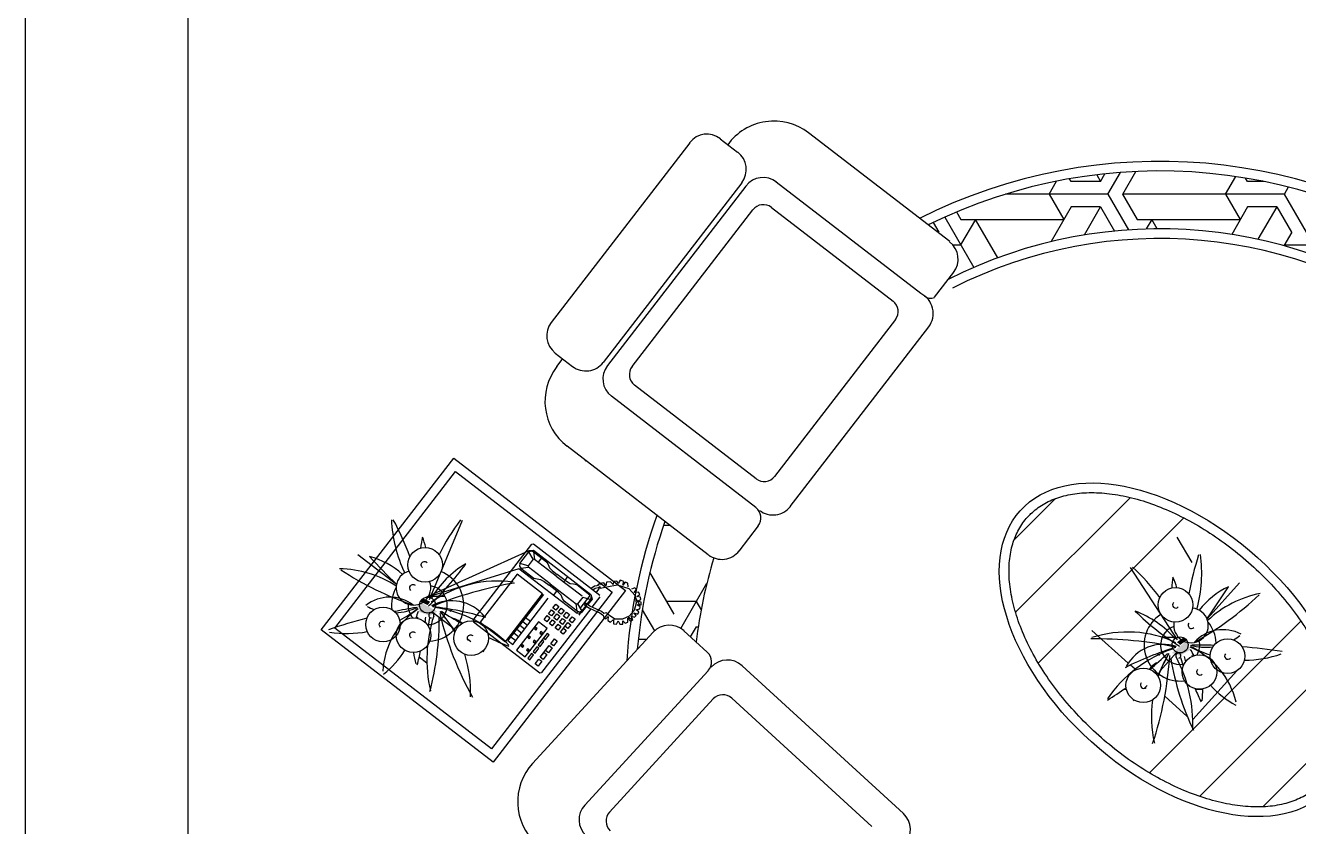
# Model space of a CAD drawing. Header units: inches. Extents: x 10.2 to 52.7, y 13.8 to 38.6.
# Drawn here: x 31.732 to 34.372, y 19.867 to 21.528 of the extents above; entities that cross this region are included whole.
import ezdxf

# ---------------------------------------------------------------- set-up
doc = ezdxf.new("R2010")
doc.units = ezdxf.units.IN
doc.header["$MEASUREMENT"] = 0
for name, color, linetype in [('02', 2, 'Continuous'), ('4', 4, 'Continuous'), ('8', 8, 'Continuous'), ('kadrbm', 4, 'Continuous')]:
    doc.layers.add(name, color=color, linetype=linetype)

# ---------------------------------------------------------------- blocks, each defined once
blk = doc.blocks.new('kadrbm')
at = {"layer": 'kadrbm', "color": 4}
blk.add_lwpolyline([(0, 0), (0, 24.7972), (21, 24.7972), (21, 0), (0, 0)], close=True, dxfattribs=at)
blk.add_lwpolyline([(20.6631, 0.3257), (20.6631, 24.4603), (0.3369, 24.4603), (0.3369, 0.3257), (20.6631, 0.3257)], dxfattribs=at)

msp = doc.modelspace()

# ---------------------------------------------------------------- hatches: boundary and pattern name
at = {"layer": '8'}
h = msp.add_hatch(dxfattribs=at)
h.set_pattern_fill('ANSI34', color=256, scale=0.034, style=0)
h.set_pattern_definition([(45, (210.37186, 49.72966), (-0.457993, 0.457993), []), (45, (210.5245, 49.72966), (-0.457993, 0.457993), []), (45, (210.6772, 49.72966), (-0.457993, 0.457993), []), (45, (210.82986, 49.72966), (-0.457993, 0.457993), [])])
edge = h.paths.add_edge_path()
edge.add_spline(control_points=[(33.8098, 20.5085), (33.8029, 20.5008), (33.7969, 20.4923), (33.7866, 20.4738), (33.7824, 20.4637), (33.7759, 20.442), (33.7737, 20.4304), (33.7713, 20.4059), (33.7711, 20.393), (33.773, 20.366), (33.775, 20.3519), (33.7813, 20.3231), (33.7855, 20.3082), (33.7961, 20.2781), (33.8024, 20.2628), (33.8172, 20.2321), (33.8256, 20.2167), (33.8443, 20.186), (33.8546, 20.1708), (33.8768, 20.1409), (33.8888, 20.1262), (33.9141, 20.0976), (33.9275, 20.0837), (33.9555, 20.057), (33.9701, 20.0442), (34.0001, 20.02), (34.0156, 20.0086), (34.047, 19.9873), (34.063, 19.9775), (34.0953, 19.9596), (34.1115, 19.9515), (34.1439, 19.9374), (34.16, 19.9313), (34.1918, 19.9211), (34.2075, 19.917), (34.238, 19.911), (34.2529, 19.909), (34.2815, 19.9071), (34.2953, 19.9073), (34.3214, 19.9095), (34.3338, 19.9117), (34.3569, 19.9179), (34.3676, 19.9219), (34.3874, 19.9317), (34.3964, 19.9375), (34.4126, 19.9507), (34.4198, 19.9582), (34.4325, 19.9746), (34.4379, 19.9836), (34.4469, 20.0032), (34.4505, 20.0138), (34.4556, 20.0365), (34.4572, 20.0486), (34.4581, 20.074), (34.4576, 20.0873), (34.4542, 20.115), (34.4515, 20.1293), (34.4438, 20.1587), (34.4388, 20.1737), (34.4268, 20.2041), (34.4198, 20.2195), (34.4036, 20.2503), (34.3946, 20.2656), (34.3747, 20.2961), (34.3638, 20.3112), (34.3404, 20.3408), (34.328, 20.3552), (34.3017, 20.3833), (34.2878, 20.3968), (34.2591, 20.4227), (34.2442, 20.4351), (34.2136, 20.4583), (34.198, 20.4693), (34.1662, 20.4894), (34.1501, 20.4987), (34.1177, 20.5154), (34.1015, 20.5228), (34.0692, 20.5356), (34.0532, 20.5411), (34.0217, 20.5499), (34.0063, 20.5532), (33.9763, 20.5579), (33.9618, 20.5591), (33.9339, 20.5596), (33.9206, 20.5588), (33.8954, 20.5552), (33.8836, 20.5524), (33.8616, 20.5449), (33.8514, 20.5403), (33.8329, 20.5293), (33.8245, 20.5229), (33.8145, 20.5134), (33.8121, 20.511), (33.8098, 20.5085)], knot_values=[0, 0, 0, 0, 0.138615, 0.138615, 0.277229, 0.277229, 0.415844, 0.415844, 0.554458, 0.554458, 0.693073, 0.693073, 0.831687, 0.831687, 0.970302, 0.970302, 1.108916, 1.108916, 1.247531, 1.247531, 1.386146, 1.386146, 1.52476, 1.52476, 1.663375, 1.663375, 1.801989, 1.801989, 1.940604, 1.940604, 2.079218, 2.079218, 2.217833, 2.217833, 2.356447, 2.356447, 2.495062, 2.495062, 2.633676, 2.633676, 2.772291, 2.772291, 2.910906, 2.910906, 3.04952, 3.04952, 3.188135, 3.188135, 3.326749, 3.326749, 3.465364, 3.465364, 3.603978, 3.603978, 3.742593, 3.742593, 3.881207, 3.881207, 4.019822, 4.019822, 4.158437, 4.158437, 4.297051, 4.297051, 4.435666, 4.435666, 4.57428, 4.57428, 4.712895, 4.712895, 4.851509, 4.851509, 4.990124, 4.990124, 5.128738, 5.128738, 5.267353, 5.267353, 5.405968, 5.405968, 5.544582, 5.544582, 5.683197, 5.683197, 5.821811, 5.821811, 5.960426, 5.960426, 6.09904, 6.09904, 6.237655, 6.237655, 6.283185, 6.283185, 6.283185, 6.283185], degree=3, periodic=0)
h.paths.add_polyline_path([(34.0864, 20.3069, -0.144415), (34.0807, 20.3264, -0.351519), (34.1088, 20.3615, -0.030281), (34.1114, 20.3841, -0.019104), (34.1197, 20.3622, -0.388674), (34.1525, 20.3264, -0.047316), (34.1519, 20.3196, -0.103757), (34.166, 20.3154, -0.121429), (34.2265, 20.364, -0.013539), (34.182, 20.2976, -0.046011), (34.1839, 20.2913, -0.161194), (34.2011, 20.2474, -0.642004), (34.2605, 20.2203, -0.254032), (34.2441, 20.1901), (34.1525, 20.0886, -0.01651), (34.1524, 20.0694, -0.012437), (34.1411, 20.0953), (34.0945, 20.1374, -0.032703), (34.0716, 20.0462, -0.083081), (34.0689, 20.1293, -0.513291), (34.0149, 20.1514), (34.0095, 20.1514, 0.001952), (34.0143, 20.1548, -0.034377), (34.014, 20.1597, -0.285935), (34.034, 20.1919), (34.0232, 20.2017, 0.004485), (34.0136, 20.1969, -0.02936), (34.0187, 20.2057), (33.956, 20.2623, -0.10542), (34.0552, 20.2672, -0.067936), (34.0642, 20.2853, -0.020049), (34.0332, 20.3135, -0.051326), (34.0714, 20.2944, -0.065527)], flags=16)
h.paths.add_polyline_path([(34.0864, 20.3069, -0.144415), (34.0807, 20.3264, -0.351519), (34.1088, 20.3615, -0.030281), (34.1114, 20.3841, -0.019104), (34.1197, 20.3622, -0.388674), (34.1525, 20.3264, -0.047316), (34.1519, 20.3196, -0.103757), (34.166, 20.3154, -0.121429), (34.2265, 20.364, -0.013539), (34.182, 20.2976, -0.046011), (34.1839, 20.2913, -0.161194), (34.2011, 20.2474, -0.642004), (34.2605, 20.2203, -0.632635), (34.2018, 20.1925, -0.036044), (34.2022, 20.1873, -0.360293), (34.173, 20.152, -0.001014), (34.173, 20.1514), (34.158, 20.1514, -0.000548), (34.1575, 20.1525, -0.132215), (34.1412, 20.1616, -0.08024), (34.1524, 20.0694, -0.046649), (34.1167, 20.1691, -0.057431), (34.1001, 20.1733, -0.045338), (34.0716, 20.0462, -0.083081), (34.0689, 20.1293, -0.589556), (34.014, 20.1597, -0.524407), (34.0626, 20.1933, -0.028212), (34.0667, 20.198, -0.071587), (34.0563, 20.2166, 0.019725), (34.0136, 20.1969, -0.160007), (34.0518, 20.2353, -0.177362), (34.0642, 20.2853, -0.020049), (34.0332, 20.3135, -0.051326), (34.0714, 20.2944, -0.065527)], flags=16)
h.paths.add_polyline_path([(34.0864, 20.3069, -0.144415), (34.0807, 20.3264, -0.351519), (34.1088, 20.3615, -0.030281), (34.1114, 20.3841, -0.019104), (34.1197, 20.3622, -0.388674), (34.1525, 20.3264, -0.047316), (34.1519, 20.3196, -0.103757), (34.166, 20.3154, -0.121429), (34.2265, 20.364, -0.013539), (34.182, 20.2976, -0.046011), (34.1839, 20.2913, -0.161194), (34.2011, 20.2474, -0.642004), (34.2605, 20.2203, -0.632635), (34.2018, 20.1925, -0.036044), (34.2022, 20.1873, -0.663636), (34.1412, 20.1616, -0.08024), (34.1524, 20.0694, -0.046649), (34.1167, 20.1691, -0.057431), (34.1001, 20.1733, -0.045338), (34.0716, 20.0462, -0.083081), (34.0689, 20.1293, -0.589556), (34.014, 20.1597, -0.524407), (34.0626, 20.1933, -0.028212), (34.0667, 20.198, -0.071587), (34.0563, 20.2166, 0.019725), (34.0136, 20.1969, -0.160007), (34.0518, 20.2353, -0.177362), (34.0642, 20.2853, -0.020049), (34.0332, 20.3135, -0.051326), (34.0714, 20.2944, -0.065527)], flags=0)
h.paths.add_polyline_path([(34.1181, 20.2579, -0.573725), (34.1429, 20.2435, -0.54175), (34.1196, 20.2283), (34.085, 20.1899, 0.000012), (34.0851, 20.1901, -0.027715), (34.097, 20.2153, -0.478761), (34.1051, 20.2781)], flags=0)
h.paths.add_polyline_path([(34.1225, 20.3222, 0.999998), (34.1123, 20.3314), (34.1123, 20.3314, -0.999997), (34.1225, 20.3222), (34.1225, 20.3222, 0.999998), (34.1123, 20.3314, -0.999999)], flags=0)
h.paths.add_polyline_path([(34.1429, 20.2435, -1), (34.1097, 20.2435, -1)], flags=0)
h.paths.add_polyline_path([(34.1446, 20.2889, -1), (34.1548, 20.2797, -1)], flags=0)
h.paths.add_polyline_path([(34.195, 20.2725, -0.017269), (34.1559, 20.249, -0.145216)], flags=0)
h.paths.add_polyline_path([(34.0558, 20.1555, -1), (34.0456, 20.1647, -1)], flags=0)

# ---------------------------------------------------------------- linework, layer by layer
at = {"layer": '02'}
for p, q in [((33.6486, 21.08), (33.356, 21.3054)), ((33.1094, 21.2851), (32.8224, 20.9125)), ((33.2083, 21.2649), (33.1724, 21.2926)), ((33.2083, 21.2649), (33.1724, 21.2926)), ((33.1726, 21.2928), (33.2085, 21.2651)), ((33.9767, 21.1786), (34.0026, 21.2234)), ((33.9767, 21.1786), (34.0026, 21.2234)), ((34.0072, 21.1786), (34.0342, 21.2253)), ((34.0072, 21.1786), (34.0342, 21.2253)), ((33.2172, 21.2021), (32.9302, 20.8294)), ((33.2172, 21.2021), (32.9302, 20.8294)), ((33.5886, 20.9723), (33.289, 21.203)), ((33.5886, 20.9723), (33.289, 21.203)), ((33.8548, 21.1786), (33.8702, 21.2052)), ((33.8548, 21.1786), (33.8702, 21.2052)), ((33.9002, 21.2049), (33.8971, 21.2103)), ((33.9002, 21.2049), (33.8971, 21.2103)), ((33.9613, 21.2047), (33.9004, 21.2047)), ((33.9533, 21.2186), (33.9611, 21.2049)), ((33.9533, 21.2186), (33.9611, 21.2049)), ((33.9614, 21.2049), (33.9704, 21.2205)), ((34.2205, 21.1786), (34.2416, 21.215)), ((34.2205, 21.1786), (34.2416, 21.215)), ((34.2659, 21.2049), (34.262, 21.2118)), ((34.2659, 21.2049), (34.262, 21.2118)), ((34.3006, 21.2047), (34.2661, 21.2047)), ((33.2257, 21.1952), (32.9389, 20.8228)), ((33.2257, 21.1952), (32.9389, 20.8228)), ((33.9766, 21.1783), (33.7639, 21.1783)), ((33.8545, 21.1785), (33.8849, 21.1257)), ((33.8545, 21.1785), (33.8849, 21.1257)), ((33.9764, 21.1785), (34.0192, 21.1043)), ((33.9764, 21.1785), (34.0192, 21.1043)), ((34.0069, 21.1785), (34.0373, 21.1257)), ((34.0069, 21.1785), (34.0373, 21.1257)), ((34.3423, 21.1783), (34.007, 21.1783)), ((34.2202, 21.1785), (34.2507, 21.1257)), ((34.2202, 21.1785), (34.2507, 21.1257)), ((34.3421, 21.1785), (34.4181, 21.0469)), ((34.3424, 21.1786), (34.3509, 21.1932)), ((34.3424, 21.1786), (34.3509, 21.1932)), ((32.9899, 20.8206), (33.2406, 21.146)), ((32.9899, 20.8206), (33.2406, 21.146)), ((33.2787, 21.151), (33.531, 20.9566)), ((33.2787, 21.151), (33.531, 20.9566)), ((33.9005, 21.1522), (33.8587, 21.0799)), ((33.9613, 21.1519), (33.9004, 21.1519)), ((33.9277, 21.0938), (33.9614, 21.1522)), ((33.9277, 21.0938), (33.9614, 21.1522)), ((33.9611, 21.1521), (33.9901, 21.1019)), ((33.9611, 21.1521), (33.9901, 21.1019)), ((34.2662, 21.1522), (34.2332, 21.0949)), ((34.2662, 21.1522), (34.2332, 21.0949)), ((34.3271, 21.1519), (34.2661, 21.1519)), ((34.2882, 21.0847), (34.3272, 21.1522)), ((34.2882, 21.0847), (34.3272, 21.1522)), ((34.3269, 21.1521), (34.3574, 21.0993)), ((34.3269, 21.1521), (34.3574, 21.0993)), ((33.6141, 21.1197), (33.6259, 21.0993)), ((33.6141, 21.1197), (33.6259, 21.0993)), ((33.6381, 21.1309), (33.6985, 21.0263)), ((33.6381, 21.1309), (33.6985, 21.0263)), ((33.6625, 21.1415), (33.6716, 21.1257)), ((33.6625, 21.1415), (33.6716, 21.1257)), ((33.6718, 21.1255), (33.8851, 21.1255)), ((33.6719, 21.073), (33.7024, 21.1258)), ((33.6719, 21.073), (33.7024, 21.1258)), ((33.748, 21.0462), (33.7021, 21.1257)), ((34.0375, 21.1255), (34.2509, 21.1255)), ((34.0568, 21.1061), (34.0681, 21.1258)), ((34.0568, 21.1061), (34.0681, 21.1258)), ((34.079, 21.1064), (34.0678, 21.1257)), ((34.079, 21.1064), (34.0678, 21.1257)), ((34.3577, 21.0994), (34.3416, 21.0715)), ((34.3577, 21.0994), (34.3416, 21.0715)), ((33.6718, 21.0727), (33.6555, 21.0727)), ((34.3432, 21.0711), (34.3421, 21.0729)), ((34.3432, 21.0711), (34.3421, 21.0729)), ((34.4033, 21.0727), (34.3423, 21.0727)), ((33.6168, 20.9644), (33.6569, 21.0164)), ((33.6505, 21.0039), (33.6491, 21.0063)), ((33.6505, 21.0039), (33.6491, 21.0063)), ((33.536, 20.9184), (33.2853, 20.593)), ((33.536, 20.9184), (33.2853, 20.593)), ((33.318, 20.5307), (33.6049, 20.9031)), ((33.318, 20.5307), (33.6049, 20.9031)), ((32.8306, 20.8489), (32.8666, 20.8212)), ((32.8338, 20.8208), (32.8449, 20.8352)), ((32.8338, 20.8208), (32.8449, 20.8352)), ((33.2471, 20.588), (32.9948, 20.7824)), ((33.2471, 20.588), (32.9948, 20.7824)), ((33.2467, 20.5284), (32.9471, 20.7591)), ((33.2467, 20.5284), (32.9471, 20.7591)), ((33.1479, 20.43), (32.8553, 20.6554)), ((33.1479, 20.43), (32.8553, 20.6554)), ((32.5697, 20.3377), (32.6382, 20.5023)), ((32.5697, 20.3377), (32.6382, 20.5023)), ((33.2516, 20.4902), (33.2116, 20.4382)), ((33.2516, 20.4902), (33.2116, 20.4382)), ((34.1197, 20.4671), (34.1502, 20.4143)), ((34.1197, 20.4671), (34.1502, 20.4143)), ((32.4216, 20.4308), (32.5015, 20.3693)), ((32.4216, 20.4308), (32.5015, 20.3693)), ((32.5565, 20.3401), (32.7764, 20.4392)), ((32.6606, 20.2951), (32.7819, 20.4525)), ((32.7575, 20.4125), (32.7759, 20.4364)), ((32.7575, 20.4125), (32.7759, 20.4364)), ((32.7759, 20.4364), (32.7809, 20.4389)), ((32.7759, 20.4364), (32.7809, 20.4389)), ((32.785, 20.4215), (32.7759, 20.4364)), ((32.7764, 20.4392), (32.7852, 20.4403)), ((32.7764, 20.4392), (32.7852, 20.4403)), ((32.7809, 20.4389), (32.7857, 20.4368)), ((32.7809, 20.4389), (32.7857, 20.4368)), ((32.7819, 20.4525), (32.7854, 20.4529)), ((32.7819, 20.4525), (32.7854, 20.4529)), ((32.7852, 20.4403), (32.9047, 20.3483)), ((32.7852, 20.4403), (32.9047, 20.3483)), ((32.7854, 20.4529), (32.9228, 20.347)), ((32.7854, 20.4529), (32.9228, 20.347)), ((32.7857, 20.4368), (32.7877, 20.4209)), ((32.7857, 20.4368), (32.8126, 20.4161)), ((32.7857, 20.4368), (32.7877, 20.4209)), ((32.7857, 20.4368), (32.8126, 20.4161)), ((32.5654, 20.4136), (32.5621, 20.4162)), ((32.5654, 20.4136), (32.5621, 20.4162)), ((32.7575, 20.4125), (32.7564, 20.407)), ((32.7575, 20.4125), (32.7564, 20.407)), ((32.7564, 20.407), (32.7596, 20.4029)), ((32.7564, 20.407), (32.7596, 20.4029)), ((32.7742, 20.4075), (32.7575, 20.4125)), ((32.7742, 20.4075), (32.7575, 20.4125)), ((32.7596, 20.4029), (32.7755, 20.405)), ((32.7596, 20.4029), (32.7755, 20.405)), ((32.785, 20.4215), (32.7742, 20.4075)), ((32.785, 20.4215), (32.7742, 20.4075)), ((32.7755, 20.405), (32.7742, 20.4075)), ((32.8203, 20.3705), (32.7755, 20.405)), ((32.8203, 20.3705), (32.7755, 20.405)), ((32.7877, 20.4209), (32.785, 20.4215)), ((32.7877, 20.4209), (32.785, 20.4215)), ((32.8326, 20.3864), (32.7877, 20.4209)), ((32.7957, 20.4148), (32.8026, 20.4238)), ((32.7957, 20.4148), (32.8026, 20.4238)), ((32.8026, 20.4238), (32.8042, 20.4257)), ((32.8026, 20.4238), (32.8042, 20.4257)), ((32.8126, 20.4161), (32.816, 20.4103)), ((32.8126, 20.4161), (32.816, 20.4103)), ((32.816, 20.4103), (32.8187, 20.4034)), ((32.816, 20.4103), (32.8187, 20.4034)), ((32.7553, 20.4015), (32.5565, 20.3401)), ((32.7553, 20.4015), (32.5565, 20.3401)), ((32.7514, 20.3902), (32.6747, 20.2906)), ((32.7514, 20.3902), (32.6747, 20.2906)), ((32.8042, 20.3496), (32.7514, 20.3902)), ((32.8042, 20.3496), (32.7514, 20.3902)), ((32.8758, 20.3087), (32.7553, 20.4015)), ((32.8758, 20.3087), (32.7553, 20.4015)), ((32.7596, 20.4029), (32.7865, 20.3822)), ((32.7596, 20.4029), (32.7865, 20.3822)), ((32.7742, 20.3869), (32.7765, 20.3899)), ((32.7865, 20.3822), (32.793, 20.3804)), ((32.793, 20.3804), (32.8003, 20.3795)), ((32.793, 20.3804), (32.8003, 20.3795)), ((32.8003, 20.3795), (32.808, 20.3752)), ((32.8187, 20.4034), (32.8249, 20.3971)), ((32.8187, 20.4034), (32.8249, 20.3971)), ((32.8249, 20.3971), (32.8349, 20.3894)), ((32.8249, 20.3971), (32.8349, 20.3894)), ((32.8326, 20.3864), (32.8863, 20.345)), ((32.8326, 20.3864), (32.8863, 20.345)), ((32.8538, 20.3748), (32.8349, 20.3894)), ((32.8538, 20.3748), (32.8349, 20.3894)), ((32.8509, 20.3771), (32.857, 20.3851)), ((34.1206, 20.2542), (34.0237, 20.4038)), ((32.632, 20.3623), (32.6313, 20.3628)), ((32.632, 20.3623), (32.6313, 20.3628)), ((32.808, 20.3752), (32.818, 20.3675)), ((32.808, 20.3752), (32.818, 20.3675)), ((32.8369, 20.3529), (32.818, 20.3675)), ((32.8203, 20.3705), (32.8741, 20.329)), ((32.8271, 20.3462), (32.834, 20.3552)), ((32.8271, 20.3462), (32.834, 20.3552)), ((32.8431, 20.3465), (32.8369, 20.3529)), ((32.8431, 20.3465), (32.8369, 20.3529)), ((32.8486, 20.3741), (32.8509, 20.3771)), ((32.8615, 20.3705), (32.8538, 20.3748)), ((32.8688, 20.3696), (32.8615, 20.3705)), ((32.8688, 20.3696), (32.8615, 20.3705)), ((32.8753, 20.3678), (32.8688, 20.3696)), ((32.9022, 20.347), (32.8753, 20.3678)), ((32.9117, 20.3651), (32.9049, 20.3608)), ((32.9117, 20.3651), (32.9049, 20.3608)), ((32.9089, 20.3578), (32.9135, 20.3612)), ((32.9089, 20.3578), (32.9135, 20.3612)), ((32.9167, 20.3658), (32.9117, 20.3651)), ((32.9167, 20.3658), (32.9117, 20.3651)), ((32.9135, 20.3612), (32.9198, 20.3628)), ((32.9159, 20.3523), (32.9227, 20.3611)), ((32.9159, 20.3523), (32.9227, 20.3611)), ((32.9203, 20.3664), (32.9167, 20.3658)), ((32.9203, 20.3664), (32.9167, 20.3658)), ((32.9185, 20.3661), (32.9212, 20.3696)), ((32.9185, 20.3661), (32.9212, 20.3696)), ((32.9198, 20.3628), (32.922, 20.3628)), ((32.9198, 20.3628), (32.922, 20.3628)), ((32.9217, 20.3711), (32.9203, 20.3664)), ((32.9217, 20.3711), (32.9203, 20.3664)), ((32.9248, 20.3715), (32.9217, 20.3711)), ((32.9248, 20.3715), (32.9217, 20.3711)), ((32.922, 20.3628), (32.9234, 20.365)), ((32.922, 20.3628), (32.9234, 20.365)), ((32.9234, 20.365), (32.9239, 20.3613)), ((32.9234, 20.365), (32.9239, 20.3613)), ((32.9239, 20.3613), (32.9373, 20.3638)), ((32.9239, 20.3613), (32.9373, 20.3638)), ((32.9267, 20.3678), (32.9248, 20.3715)), ((32.9267, 20.3678), (32.9248, 20.3715)), ((32.9315, 20.3722), (32.9267, 20.3718)), ((32.9267, 20.3718), (32.9267, 20.3678)), ((32.9357, 20.3657), (32.9315, 20.3722)), ((32.9357, 20.3657), (32.9315, 20.3722)), ((32.9371, 20.3733), (32.9357, 20.3657)), ((32.9371, 20.3733), (32.9357, 20.3657)), ((32.945, 20.3745), (32.9371, 20.3733)), ((32.945, 20.3745), (32.9371, 20.3733)), ((32.9373, 20.3638), (32.9587, 20.3683)), ((32.9373, 20.3638), (32.9587, 20.3683)), ((32.9505, 20.3685), (32.945, 20.3745)), ((32.9512, 20.3753), (32.9505, 20.3685)), ((32.9512, 20.3753), (32.9505, 20.3685)), ((32.9582, 20.376), (32.9512, 20.3753)), ((32.9582, 20.376), (32.9512, 20.3753)), ((32.9614, 20.3711), (32.9582, 20.376)), ((32.9614, 20.3711), (32.9582, 20.376)), ((32.9592, 20.3683), (32.9833, 20.3603)), ((32.9654, 20.3776), (32.9614, 20.3711)), ((32.9729, 20.3748), (32.9654, 20.3776)), ((32.9729, 20.3748), (32.9654, 20.3776)), ((32.9706, 20.3672), (32.9729, 20.3748)), ((32.9754, 20.3738), (32.9706, 20.3672)), ((32.9754, 20.3738), (32.9706, 20.3672)), ((32.9811, 20.3717), (32.9754, 20.3738)), ((32.9811, 20.3717), (32.9754, 20.3738)), ((32.9819, 20.3643), (32.9811, 20.3717)), ((32.9819, 20.3643), (32.9811, 20.3717)), ((32.9833, 20.3603), (32.9962, 20.3458)), ((32.9959, 20.3621), (32.9889, 20.3592)), ((32.9959, 20.3621), (32.9889, 20.3592)), ((32.9943, 20.3521), (32.9993, 20.3582)), ((32.9943, 20.3521), (32.9993, 20.3582)), ((33.0035, 20.3528), (32.9943, 20.3521)), ((33.0035, 20.3528), (32.9943, 20.3521)), ((32.9993, 20.3582), (32.9959, 20.3621)), ((32.9993, 20.3582), (32.9959, 20.3621)), ((33.0063, 20.3481), (33.0035, 20.3528)), ((34.2495, 20.3723), (34.182, 20.2975)), ((32.5725, 20.3443), (32.6023, 20.3443)), ((32.7274, 20.25), (32.8042, 20.3496)), ((32.7274, 20.25), (32.8042, 20.3496)), ((32.8062, 20.348), (32.7325, 20.2524)), ((32.8062, 20.348), (32.7325, 20.2524)), ((32.7425, 20.2447), (32.8161, 20.3404)), ((32.7425, 20.2447), (32.8161, 20.3404)), ((32.8259, 20.3201), (32.8321, 20.3281)), ((32.8259, 20.3201), (32.8321, 20.3281)), ((32.8321, 20.3281), (32.838, 20.3235)), ((32.8321, 20.3281), (32.838, 20.3235)), ((32.8458, 20.3397), (32.8431, 20.3465)), ((32.8458, 20.3397), (32.8431, 20.3465)), ((32.8492, 20.3339), (32.8458, 20.3397)), ((32.8492, 20.3339), (32.8458, 20.3397)), ((32.8761, 20.3132), (32.8492, 20.3339)), ((32.8761, 20.3132), (32.8492, 20.3339)), ((32.8741, 20.329), (32.8768, 20.3285)), ((32.8761, 20.3132), (32.8741, 20.329)), ((32.8761, 20.3132), (32.8741, 20.329)), ((32.8876, 20.3425), (32.8768, 20.3285)), ((32.8876, 20.3425), (32.8768, 20.3285)), ((32.8768, 20.3285), (32.8859, 20.3136)), ((32.8768, 20.3285), (32.8859, 20.3136)), ((32.8825, 20.3193), (32.903, 20.346)), ((32.8825, 20.3193), (32.903, 20.346)), ((32.8834, 20.31), (32.9066, 20.3402)), ((32.8876, 20.3425), (32.9044, 20.3375)), ((32.8876, 20.3425), (32.9044, 20.3375)), ((32.8937, 20.3298), (32.8914, 20.3268)), ((32.8937, 20.3298), (32.8914, 20.3268)), ((32.8914, 20.3268), (32.9001, 20.3203)), ((32.8914, 20.3268), (32.9001, 20.3203)), ((32.9021, 20.3242), (32.8937, 20.3298)), ((32.9021, 20.3242), (32.8937, 20.3298)), ((32.8969, 20.3277), (32.9044, 20.3375)), ((32.9069, 20.3387), (32.8979, 20.327)), ((32.9069, 20.3387), (32.8979, 20.327)), ((32.9044, 20.3375), (32.9054, 20.343)), ((32.9044, 20.3375), (32.9054, 20.343)), ((32.9047, 20.3483), (32.9069, 20.3387)), ((32.9233, 20.3435), (32.9068, 20.322)), ((32.9233, 20.3435), (32.9068, 20.322)), ((32.9981, 20.3303), (32.9941, 20.3147)), ((32.9962, 20.3458), (32.9981, 20.3303)), ((32.9962, 20.3458), (32.9981, 20.3303)), ((33, 20.3436), (33.0063, 20.3481)), ((33, 20.3436), (33.0063, 20.3481)), ((33.0076, 20.3422), (33, 20.3436)), ((33.0004, 20.3266), (33.0089, 20.3268)), ((33.0004, 20.3266), (33.0089, 20.3268)), ((33.0069, 20.3225), (33.0004, 20.3266)), ((33.0069, 20.3225), (33.0004, 20.3266)), ((33.0012, 20.334), (33.008, 20.3378)), ((33.0012, 20.334), (33.008, 20.3378)), ((33.0085, 20.3322), (33.0012, 20.334)), ((33.008, 20.3378), (33.0076, 20.3422)), ((33.008, 20.3378), (33.0076, 20.3422)), ((33.0089, 20.3268), (33.0085, 20.3322)), ((33.0089, 20.3268), (33.0085, 20.3322)), ((32.5487, 20.3223), (32.5476, 20.3231)), ((32.5487, 20.3223), (32.5476, 20.3231)), ((32.5699, 20.3001), (32.5672, 20.2826)), ((32.5699, 20.3001), (32.5672, 20.2826)), ((32.5753, 20.3124), (32.6162, 20.2809)), ((32.5753, 20.3124), (32.6162, 20.2809)), ((32.6152, 20.317), (32.6119, 20.3127)), ((32.6152, 20.317), (32.6119, 20.3127)), ((32.7693, 20.3002), (32.7793, 20.2925)), ((32.7693, 20.3002), (32.7793, 20.2925)), ((32.9041, 20.3186), (32.8021, 20.1861)), ((32.8075, 20.2962), (32.8136, 20.3042)), ((32.8196, 20.2996), (32.8135, 20.2916)), ((32.8196, 20.2996), (32.8135, 20.2916)), ((32.8136, 20.3042), (32.8196, 20.2996)), ((32.8136, 20.3042), (32.8196, 20.2996)), ((32.8167, 20.3082), (32.8229, 20.3161)), ((32.8167, 20.3082), (32.8229, 20.3161)), ((32.8227, 20.3036), (32.8167, 20.3082)), ((32.8227, 20.3036), (32.8167, 20.3082)), ((32.8288, 20.3115), (32.8227, 20.3036)), ((32.8288, 20.3115), (32.8227, 20.3036)), ((32.8229, 20.3161), (32.8288, 20.3115)), ((32.8229, 20.3161), (32.8288, 20.3115)), ((32.8319, 20.3155), (32.8259, 20.3201)), ((32.8319, 20.3155), (32.8259, 20.3201)), ((32.8277, 20.2997), (32.8338, 20.3077)), ((32.8277, 20.2997), (32.8338, 20.3077)), ((32.8336, 20.2951), (32.8277, 20.2997)), ((32.8336, 20.2951), (32.8277, 20.2997)), ((32.838, 20.3235), (32.8319, 20.3155)), ((32.838, 20.3235), (32.8319, 20.3155)), ((32.8398, 20.3031), (32.8336, 20.2951)), ((32.8398, 20.3031), (32.8336, 20.2951)), ((32.8338, 20.3077), (32.8398, 20.3031)), ((32.8338, 20.3077), (32.8398, 20.3031)), ((32.8369, 20.3117), (32.843, 20.3196)), ((32.8429, 20.3071), (32.8369, 20.3117)), ((32.8429, 20.3071), (32.8369, 20.3117)), ((32.849, 20.315), (32.8429, 20.3071)), ((32.849, 20.315), (32.8429, 20.3071)), ((32.843, 20.3196), (32.849, 20.315)), ((32.8478, 20.3032), (32.854, 20.3112)), ((32.8538, 20.2986), (32.8478, 20.3032)), ((32.8538, 20.2986), (32.8478, 20.3032)), ((32.86, 20.3066), (32.8538, 20.2986)), ((32.86, 20.3066), (32.8538, 20.2986)), ((32.854, 20.3112), (32.86, 20.3066)), ((32.854, 20.3112), (32.86, 20.3066)), ((32.8598, 20.294), (32.8659, 20.302)), ((32.8659, 20.302), (32.8719, 20.2974)), ((32.8659, 20.302), (32.8719, 20.2974)), ((32.8846, 20.3098), (32.8758, 20.3087)), ((32.8846, 20.3098), (32.8758, 20.3087)), ((32.8809, 20.3111), (32.8761, 20.3132)), ((32.8809, 20.3111), (32.8761, 20.3132)), ((32.8764, 20.3114), (32.8774, 20.3126)), ((32.8764, 20.3114), (32.8774, 20.3126)), ((32.8799, 20.3055), (32.883, 20.3096)), ((32.8799, 20.3055), (32.883, 20.3096)), ((32.8859, 20.3136), (32.8809, 20.3111)), ((32.8954, 20.3238), (32.8846, 20.3098)), ((32.8954, 20.3238), (32.8846, 20.3098)), ((32.8859, 20.3136), (32.8944, 20.3246)), ((32.9001, 20.3203), (32.912, 20.315)), ((32.9001, 20.3203), (32.912, 20.315)), ((32.9097, 20.3207), (32.9021, 20.3242)), ((32.9097, 20.3207), (32.9021, 20.3242)), ((32.921, 20.3158), (32.9097, 20.3207)), ((32.912, 20.315), (32.9234, 20.3101)), ((32.9263, 20.3127), (32.921, 20.3158)), ((32.9263, 20.3127), (32.921, 20.3158)), ((32.9234, 20.3101), (32.9285, 20.3059)), ((32.9314, 20.3084), (32.9263, 20.3127)), ((32.9285, 20.3059), (32.9301, 20.3055)), ((32.9301, 20.3055), (32.9307, 20.3016)), ((32.9301, 20.3055), (32.9307, 20.3016)), ((32.9307, 20.3016), (32.9352, 20.2975)), ((32.9307, 20.3016), (32.9352, 20.2975)), ((32.9368, 20.31), (32.9314, 20.3084)), ((32.9368, 20.31), (32.9314, 20.3084)), ((32.9352, 20.2975), (32.9407, 20.3025)), ((32.9352, 20.2975), (32.9407, 20.3025)), ((32.9408, 20.3056), (32.9368, 20.31)), ((32.9408, 20.3056), (32.9368, 20.31)), ((32.9407, 20.3025), (32.9398, 20.2943)), ((32.9407, 20.3025), (32.9398, 20.2943)), ((32.9543, 20.2969), (32.9408, 20.3056)), ((32.9838, 20.3034), (32.9699, 20.2971)), ((32.9838, 20.3034), (32.9699, 20.2971)), ((32.9872, 20.2971), (32.9818, 20.3013)), ((32.9872, 20.2971), (32.9818, 20.3013)), ((32.9941, 20.3147), (32.9838, 20.3034)), ((32.9941, 20.3147), (32.9838, 20.3034)), ((32.9914, 20.2962), (32.988, 20.303)), ((32.988, 20.303), (32.9953, 20.3013)), ((32.9914, 20.2962), (32.988, 20.303)), ((32.988, 20.303), (32.9953, 20.3013)), ((32.9936, 20.3103), (33.0018, 20.3075)), ((32.9936, 20.3103), (33.0018, 20.3075)), ((32.9984, 20.3044), (32.9936, 20.3103)), ((32.9953, 20.3013), (32.9984, 20.3044)), ((32.9984, 20.3165), (33.006, 20.3181)), ((32.9984, 20.3165), (33.006, 20.3181)), ((33.0037, 20.3122), (32.9984, 20.3165)), ((33.0037, 20.3122), (32.9984, 20.3165)), ((33.0018, 20.3075), (33.0037, 20.3122)), ((33.006, 20.3181), (33.0069, 20.3225)), ((33.006, 20.3181), (33.0069, 20.3225)), ((32.6606, 20.2951), (32.6611, 20.2916)), ((32.6611, 20.2916), (32.7985, 20.1857)), ((32.6747, 20.2906), (32.7274, 20.25)), ((32.6747, 20.2906), (32.7274, 20.25)), ((32.7956, 20.2911), (32.7504, 20.2323)), ((32.7956, 20.2911), (32.7504, 20.2323)), ((32.7509, 20.2763), (32.7609, 20.2686)), ((32.7509, 20.2763), (32.7609, 20.2686)), ((32.7571, 20.2843), (32.767, 20.2766)), ((32.7571, 20.2843), (32.767, 20.2766)), ((32.7632, 20.2922), (32.7732, 20.2846)), ((32.7632, 20.2922), (32.7732, 20.2846)), ((32.7683, 20.2185), (32.8136, 20.2773)), ((32.7683, 20.2185), (32.8136, 20.2773)), ((32.7899, 20.2796), (32.7876, 20.2766)), ((32.7876, 20.2766), (32.7906, 20.2743)), ((32.7929, 20.2773), (32.7899, 20.2796)), ((32.7929, 20.2773), (32.7899, 20.2796)), ((32.7906, 20.2743), (32.7929, 20.2773)), ((32.7906, 20.2743), (32.7929, 20.2773)), ((32.8136, 20.2773), (32.7956, 20.2911)), ((32.8136, 20.2773), (32.7956, 20.2911)), ((32.8135, 20.2916), (32.8075, 20.2962)), ((32.8135, 20.2916), (32.8075, 20.2962)), ((32.8185, 20.2878), (32.8246, 20.2957)), ((32.8244, 20.2832), (32.8185, 20.2878)), ((32.8244, 20.2832), (32.8185, 20.2878)), ((32.8306, 20.2911), (32.8244, 20.2832)), ((32.8306, 20.2911), (32.8244, 20.2832)), ((32.8246, 20.2957), (32.8306, 20.2911)), ((32.8246, 20.2957), (32.8306, 20.2911)), ((32.8304, 20.2786), (32.8366, 20.2865)), ((32.8304, 20.2786), (32.8366, 20.2865)), ((32.8364, 20.274), (32.8304, 20.2786)), ((32.8364, 20.274), (32.8304, 20.2786)), ((32.8425, 20.2819), (32.8364, 20.274)), ((32.8425, 20.2819), (32.8364, 20.274)), ((32.8366, 20.2865), (32.8425, 20.2819)), ((32.8366, 20.2865), (32.8425, 20.2819)), ((32.8396, 20.2905), (32.8458, 20.2985)), ((32.8396, 20.2905), (32.8458, 20.2985)), ((32.8456, 20.2859), (32.8396, 20.2905)), ((32.8456, 20.2859), (32.8396, 20.2905)), ((32.8414, 20.2701), (32.8567, 20.29)), ((32.8414, 20.2701), (32.8567, 20.29)), ((32.8517, 20.2939), (32.8456, 20.2859)), ((32.8517, 20.2939), (32.8456, 20.2859)), ((32.8458, 20.2985), (32.8517, 20.2939)), ((32.8535, 20.2735), (32.8474, 20.2655)), ((32.8535, 20.2735), (32.8474, 20.2655)), ((32.8475, 20.2781), (32.8535, 20.2735)), ((32.8475, 20.2781), (32.8535, 20.2735)), ((32.8566, 20.2775), (32.8506, 20.2821)), ((32.8566, 20.2775), (32.8506, 20.2821)), ((32.8627, 20.2854), (32.8566, 20.2775)), ((32.8627, 20.2854), (32.8566, 20.2775)), ((32.8567, 20.29), (32.8627, 20.2854)), ((32.8567, 20.29), (32.8627, 20.2854)), ((32.8658, 20.2894), (32.8598, 20.294)), ((32.8658, 20.2894), (32.8598, 20.294)), ((32.8719, 20.2974), (32.8658, 20.2894)), ((32.8719, 20.2974), (32.8658, 20.2894)), ((32.9398, 20.2943), (32.9455, 20.2905)), ((32.9455, 20.2905), (32.9511, 20.2965)), ((32.9455, 20.2905), (32.9511, 20.2965)), ((32.9511, 20.2965), (32.9512, 20.2874)), ((32.9512, 20.2874), (32.9579, 20.2864)), ((32.9512, 20.2874), (32.9579, 20.2864)), ((32.9699, 20.2971), (32.9543, 20.2969)), ((32.9699, 20.2971), (32.9543, 20.2969)), ((32.9579, 20.2864), (32.9613, 20.2934)), ((32.9579, 20.2864), (32.9613, 20.2934)), ((32.9613, 20.2934), (32.9648, 20.2862)), ((32.9648, 20.2862), (32.9707, 20.2865)), ((32.9648, 20.2862), (32.9707, 20.2865)), ((32.9707, 20.2865), (32.9709, 20.2937)), ((32.9707, 20.2865), (32.9709, 20.2937)), ((32.9709, 20.2937), (32.9757, 20.2887)), ((32.9709, 20.2937), (32.9757, 20.2887)), ((32.9757, 20.2887), (32.9811, 20.2907)), ((32.9808, 20.2987), (32.987, 20.2929)), ((32.9811, 20.2907), (32.9808, 20.2987)), ((32.9808, 20.2987), (32.987, 20.2929)), ((32.9811, 20.2907), (32.9808, 20.2987)), ((32.987, 20.2929), (32.9914, 20.2962)), ((32.987, 20.2929), (32.9914, 20.2962)), ((33.1459, 20.2286), (33.0975, 20.2729)), ((34.0187, 20.2057), (33.9434, 20.2737)), ((32.6487, 20.2559), (32.6553, 20.2508)), ((32.6487, 20.2559), (32.6553, 20.2508)), ((32.7325, 20.2524), (32.7425, 20.2447)), ((32.7325, 20.2524), (32.7425, 20.2447)), ((32.7386, 20.2604), (32.7486, 20.2527)), ((32.7386, 20.2604), (32.7486, 20.2527)), ((32.7448, 20.2683), (32.7547, 20.2607)), ((32.7448, 20.2683), (32.7547, 20.2607)), ((32.7761, 20.2617), (32.7738, 20.2587)), ((32.7761, 20.2617), (32.7738, 20.2587)), ((32.7738, 20.2587), (32.7768, 20.2564)), ((32.7791, 20.2594), (32.7761, 20.2617)), ((32.7768, 20.2564), (32.7791, 20.2594)), ((32.7768, 20.2564), (32.7791, 20.2594)), ((33.0334, 20.2701), (32.7838, 19.9979)), ((32.7871, 20.2532), (32.7848, 20.2502)), ((32.7871, 20.2532), (32.7848, 20.2502)), ((32.7848, 20.2502), (32.7878, 20.2479)), ((32.7848, 20.2502), (32.7878, 20.2479)), ((32.7901, 20.2509), (32.7871, 20.2532)), ((32.7878, 20.2479), (32.7901, 20.2509)), ((32.7878, 20.2479), (32.7901, 20.2509)), ((32.8139, 20.2675), (32.7955, 20.2435)), ((32.8032, 20.2535), (32.7955, 20.2435)), ((32.8009, 20.2711), (32.7986, 20.2682)), ((32.8009, 20.2711), (32.7986, 20.2682)), ((32.7986, 20.2682), (32.8016, 20.2659)), ((32.7986, 20.2682), (32.8016, 20.2659)), ((32.7995, 20.2405), (32.8072, 20.2504)), ((32.7995, 20.2405), (32.8072, 20.2504)), ((32.8039, 20.2688), (32.8009, 20.2711)), ((32.8039, 20.2688), (32.8009, 20.2711)), ((32.8016, 20.2659), (32.8039, 20.2688)), ((32.8016, 20.2659), (32.8039, 20.2688)), ((32.8072, 20.2504), (32.8032, 20.2535)), ((32.8072, 20.2504), (32.8032, 20.2535)), ((32.8139, 20.2675), (32.8063, 20.2575)), ((32.8063, 20.2575), (32.8102, 20.2544)), ((32.8063, 20.2575), (32.8102, 20.2544)), ((32.8102, 20.2544), (32.8179, 20.2644)), ((32.8102, 20.2544), (32.8179, 20.2644)), ((32.8179, 20.2644), (32.8139, 20.2675)), ((32.8179, 20.2644), (32.8139, 20.2675)), ((32.8212, 20.246), (32.8289, 20.2559)), ((32.8212, 20.246), (32.8289, 20.2559)), ((32.8272, 20.2414), (32.8212, 20.246)), ((32.8272, 20.2414), (32.8212, 20.246)), ((32.8348, 20.2513), (32.8272, 20.2414)), ((32.8348, 20.2513), (32.8272, 20.2414)), ((32.8289, 20.2559), (32.8348, 20.2513)), ((32.8289, 20.2559), (32.8348, 20.2513)), ((32.8474, 20.2655), (32.8414, 20.2701)), ((32.8474, 20.2655), (32.8414, 20.2701)), ((34.0889, 20.2593), (34.1172, 20.2593)), ((34.1312, 20.2593), (34.1312, 20.2593)), ((32.5365, 20.2275), (32.5361, 20.2278)), ((32.5365, 20.2275), (32.5361, 20.2278)), ((32.6807, 20.2312), (32.6827, 20.2297)), ((32.7504, 20.2323), (32.7683, 20.2185)), ((32.7504, 20.2323), (32.7683, 20.2185)), ((32.7623, 20.2437), (32.76, 20.2407)), ((32.7623, 20.2437), (32.76, 20.2407)), ((32.76, 20.2407), (32.763, 20.2384)), ((32.76, 20.2407), (32.763, 20.2384)), ((32.7653, 20.2414), (32.7623, 20.2437)), ((32.7653, 20.2414), (32.7623, 20.2437)), ((32.763, 20.2384), (32.7653, 20.2414)), ((32.7733, 20.2353), (32.771, 20.2323)), ((32.7733, 20.2353), (32.771, 20.2323)), ((32.771, 20.2323), (32.774, 20.23)), ((32.771, 20.2323), (32.774, 20.23)), ((32.7763, 20.233), (32.7733, 20.2353)), ((32.7763, 20.233), (32.7733, 20.2353)), ((32.774, 20.23), (32.7763, 20.233)), ((32.774, 20.23), (32.7763, 20.233)), ((32.7817, 20.2256), (32.774, 20.2157)), ((32.7817, 20.2256), (32.774, 20.2157)), ((32.778, 20.2126), (32.7857, 20.2226)), ((32.778, 20.2126), (32.7857, 20.2226)), ((32.7857, 20.2226), (32.7817, 20.2256)), ((32.7924, 20.2396), (32.7848, 20.2296)), ((32.7924, 20.2396), (32.7848, 20.2296)), ((32.7848, 20.2296), (32.7888, 20.2265)), ((32.7888, 20.2265), (32.7964, 20.2365)), ((32.7888, 20.2265), (32.7964, 20.2365)), ((32.7964, 20.2365), (32.7924, 20.2396)), ((32.7964, 20.2365), (32.7924, 20.2396)), ((32.7955, 20.2435), (32.7995, 20.2405)), ((32.7955, 20.2435), (32.7995, 20.2405)), ((32.7997, 20.2181), (32.8181, 20.242)), ((32.7997, 20.2181), (32.8074, 20.2281)), ((32.8134, 20.2235), (32.8057, 20.2135)), ((32.8074, 20.2281), (32.8134, 20.2235)), ((32.8074, 20.2281), (32.8134, 20.2235)), ((32.8105, 20.232), (32.8181, 20.242)), ((32.8164, 20.2274), (32.8105, 20.232)), ((32.8164, 20.2274), (32.8105, 20.232)), ((32.8241, 20.2374), (32.8164, 20.2274)), ((32.8241, 20.2374), (32.8164, 20.2274)), ((32.8181, 20.242), (32.8241, 20.2374)), ((32.8181, 20.242), (32.8241, 20.2374)), ((34.0795, 20.2256), (34.0836, 20.222)), ((34.0795, 20.2256), (34.0836, 20.222)), ((34.1196, 20.2283), (34.085, 20.19)), ((34.1196, 20.2283), (34.085, 20.19)), ((32.5646, 20.2058), (32.5486, 20.2181)), ((32.5646, 20.2058), (32.5486, 20.2181)), ((32.774, 20.2157), (32.778, 20.2126)), ((32.789, 20.2042), (32.7966, 20.2141)), ((32.789, 20.2042), (32.7966, 20.2141)), ((32.7949, 20.1995), (32.789, 20.2042)), ((32.7949, 20.1995), (32.789, 20.2042)), ((32.8026, 20.2095), (32.7949, 20.1995)), ((32.8026, 20.2095), (32.7949, 20.1995)), ((32.7966, 20.2141), (32.8026, 20.2095)), ((32.7966, 20.2141), (32.8026, 20.2095)), ((32.8057, 20.2135), (32.7997, 20.2181)), ((32.8057, 20.2135), (32.7997, 20.2181)), ((33.2182, 20.2001), (33.5524, 19.8937)), ((33.2182, 20.2001), (33.5524, 19.8937)), ((34.0328, 20.193), (34.0232, 20.2017)), ((34.0328, 20.193), (34.0232, 20.2017)), ((34.1272, 20.2171), (34.1329, 20.2004)), ((32.7985, 20.1857), (32.8021, 20.1861)), ((32.7985, 20.1857), (32.8021, 20.1861)), ((33.1475, 20.1901), (32.892, 19.9114)), ((33.1475, 20.1901), (32.892, 19.9114)), ((34.1525, 20.0886), (34.2441, 20.1901)), ((34.0095, 20.1514), (34.0149, 20.1514)), ((34.0576, 20.1595), (34.052, 20.1533)), ((34.0576, 20.1595), (34.052, 20.1533)), ((34.158, 20.1514), (34.173, 20.1514)), ((33.1583, 20.1314), (32.943, 19.8967)), ((33.1583, 20.1314), (32.943, 19.8967)), ((33.4871, 19.8668), (33.1967, 20.1331)), ((33.4871, 19.8668), (33.1967, 20.1331)), ((34.0304, 20.1295), (34.0288, 20.1277)), ((34.0304, 20.1295), (34.0288, 20.1277)), ((34.1411, 20.0953), (34.0945, 20.1374)), ((34.1411, 20.0953), (34.0945, 20.1374))]:
    msp.add_line(p, q, dxfattribs=at)
for points in [[(32.9766, 20.3565), (32.702, 20), (32.3455, 20.2746), (32.6201, 20.6311)], [(32.9486, 20.3528), (32.6984, 20.028), (32.3736, 20.2782), (32.6238, 20.603)]]:
    msp.add_lwpolyline(points, close=True, dxfattribs=at)
for points in [[(32.5556, 20.4043, -1), (32.5639, 20.4152)], [(32.5315, 20.3567, -1), (32.5399, 20.3675)], [(34.1123, 20.3314, 1), (34.1225, 20.3222, 1)], [(32.4684, 20.2805, -1), (32.4768, 20.2914)], [(34.1446, 20.2889, 1), (34.1548, 20.2797, 1)], [(32.5316, 20.2585, -1), (32.54, 20.2694)], [(32.6511, 20.2522, -1), (32.6595, 20.2631)], [(34.2203, 20.2253, 1), (34.2305, 20.2161, 1)], [(34.162, 20.1923, 1), (34.1722, 20.1831, 1)], [(34.0456, 20.1647, 1), (34.0558, 20.1555, 1)]]:
    msp.add_lwpolyline(points, format="xyb", dxfattribs=at)
for centre, radius in [((32.5607, 20.4095), 0.0359), ((34.1166, 20.3264), 0.0359), ((32.566, 20.3261), 0.0166), ((32.4735, 20.2857), 0.0359), ((32.5367, 20.2637), 0.0359), ((32.6562, 20.2574), 0.0359), ((34.1263, 20.2435), 0.0166), ((34.2246, 20.2203), 0.0359), ((34.1663, 20.1873), 0.0359), ((34.0499, 20.1597), 0.0359)]:
    msp.add_circle(centre, radius, dxfattribs=at)
for centre, radius, start, end in [((33.284, 21.212), 0.1179, 52.3928, 144.3483), ((33.1453, 21.2574), 0.0454, 52.3928, 142.3928), ((33.1813, 21.2298), 0.0454, 322.3928, 52.3928), ((34.084, 20.139), 1.1074, 286.7674, 116.7196), ((34.084, 20.139), 1.0874, 286.088, 116.212), ((33.2617, 21.1675), 0.0454, 52.3928, 142.3928), ((33.2621, 21.1294), 0.0272, 52.3928, 142.3928), ((34.084, 20.139), 0.9674, 283.7144, 116.9686), ((33.6206, 21.0436), 0.0454, 322.3928, 52.3928), ((34.084, 20.139), 0.9474, 283.7144, 116.9686), ((33.5683, 20.931), 0.046, 322.7296, 63.8161), ((33.6089, 20.9814), 0.0188, 228.1703, 294.864), ((33.5144, 20.935), 0.0272, 322.3928, 52.3928), ((32.8583, 20.8848), 0.0454, 142.3928, 232.3928), ((32.8942, 20.8571), 0.0454, 232.3928, 322.3928), ((32.9272, 20.7488), 0.1179, 142.3928, 232.3928), ((32.9748, 20.7951), 0.0454, 142.3928, 232.3928), ((33.0114, 20.804), 0.0272, 142.3928, 232.3928), ((33.2638, 20.6096), 0.0272, 232.3928, 322.3928), ((34.084, 20.139), 1.1074, 160.311, 176.2908), ((33.23, 20.5068), 0.0272, 322.3928, 52.3928), ((33.2821, 20.5584), 0.0454, 232.3928, 322.3928), ((32.7734, 20.515), 0.2826, 182.3936, 205.6015), ((31.9835, 20.2254), 0.5818, 20.2672, 28.4777), ((32.9816, 20.2376), 0.4369, 142.6349, 153.7832), ((34.084, 20.139), 1.0874, 160.652, 174.9613), ((32.8544, 20.3999), 0.3065, 167.3359, 171.7137), ((32.3792, 20.4015), 0.188, 13.5022, 20.4399), ((33.1759, 20.4663), 0.0454, 232.3928, 322.3928), ((33.8884, 20.3921), 0.2826, 344.7287, 7.9366), ((32.4049, 20.2698), 0.1622, 47.7257, 75.4196), ((33.5325, 21.4268), 1.4768, 222.6218, 225.7245), ((32.2177, 20.7112), 0.5218, 312.1305, 324.9774), ((32.7524, 20.2334), 0.2082, 121.0498, 149.2517), ((34.084, 20.139), 0.9674, 162.8642, 173.4334), ((33.7333, 20.0818), 0.4369, 36.547, 47.6954), ((34.7175, 20.2488), 0.5818, 161.8526, 170.063), ((32.3813, 20.1828), 0.2184, 56.8054, 89.4565), ((32.7478, 20.9516), 0.6603, 236.7765, 251.2846), ((32.5366, 20.3619), 0.0359, 105.2023, 21.1662), ((32.566, 20.3261), 0.0749, 273.3757, 68.2012), ((34.2965, 20.3511), 0.188, 169.8904, 176.828), ((33.8293, 20.2643), 0.3065, 18.6165, 22.9943), ((32.566, 20.3261), 0.0749, 150.6521, 187.2801), ((32.566, 20.3261), 0.0406, 268.9078, 81.1839), ((32.7115, 20.1378), 0.2382, 82.3234, 125.3456), ((32.8935, 19.5279), 0.8568, 99.916, 111.799), ((34.2949, 20.2169), 0.1622, 114.9106, 142.6045), ((32.9781, 21.153), 1.4768, 324.6057, 327.7085), ((32.4874, 20.2624), 0.0802, 52.781, 128.2363), ((32.566, 20.3261), 0.0406, 177.7659, 220.8037), ((32.6159, 20.2484), 0.0867, 38.3115, 118.8385), ((33.8353, 20.8262), 0.6603, 299.0456, 313.5537), ((34.3337, 20.1356), 0.2184, 100.8738, 133.5248), ((32.734, 19.1876), 1.1497, 104.8068, 108.974), ((32.4942, 20.4262), 0.1161, 242.3783, 250.5001), ((32.6388, 20.1805), 0.1658, 123.8925, 177.1255), ((32.734, 19.1876), 1.1497, 99.5908, 101.8837), ((32.4942, 20.4262), 0.1161, 272.6811, 295.8911), ((32.3993, 20.498), 0.2307, 298.1744, 309.1711), ((32.6968, 20.252), 0.1622, 157.8982, 163.0587), ((32.3516, 20.337), 0.1974, 348.7773, 349.5378), ((32.0116, 20.3491), 0.5527, 353.8651, 355.0065), ((32.8557, 20.2137), 0.2912, 162.0803, 192.9231), ((32.5736, 20.305), 0.00532, 342.0803, 271.3149), ((32.0212, 20.2946), 0.5689, 344.965, 0.7435), ((32.514, 19.7296), 0.5961, 73.1783, 83.9717), ((32.5429, 20.0555), 0.2682, 44.4392, 81.6652), ((33.2895, 20.4813), 0.7194, 193.8783, 208.753), ((35.5531, 22.5107), 3.6875, 216.5869, 217.3877), ((32.4034, 20.1463), 0.2518, 29.4787, 41.4244), ((33.0123, 20.946), 0.758, 236.5696, 240.2956), ((34.3999, 20.6847), 0.5218, 225.3528, 238.1998), ((33.9596, 20.1188), 0.2082, 41.0786, 69.2804), ((34.1263, 20.2435), 0.0749, 122.129, 276.9546), ((34.1488, 20.2839), 0.0359, 169.164, 85.128), ((32.566, 20.3261), 0.0749, 216.3358, 219.9386), ((32.601, 20.2464), 0.0557, 48.7509, 69.293), ((33.0672, 20.2391), 0.0454, 47.482, 137.482), ((34.1263, 20.2435), 0.0406, 109.1463, 281.4225), ((34.215, 20.1949), 0.0802, 62.0939, 137.5492), ((34.1263, 20.2435), 0.0749, 3.0502, 39.6781), ((32.3993, 20.498), 0.2307, 260.9144, 280.3268), ((33.0123, 20.946), 0.758, 245.0078, 248.4987), ((33.9472, 19.3994), 0.8568, 78.5312, 90.4143), ((34.0169, 20.0321), 0.2382, 64.9847, 108.0068), ((34.1263, 20.2435), 0.0406, 329.5266, 12.5643), ((34.1789, 20.3548), 0.1161, 299.8302, 307.952), ((32.3516, 20.337), 0.1974, 308.5746, 328.0116), ((32.6968, 20.252), 0.1622, 188.5836, 197.1489), ((32.0116, 20.3491), 0.5527, 344.5868, 347.6691), ((32.4034, 20.1463), 0.2518, 357.5833, 18.0027), ((33.1275, 20.2085), 0.0272, 317.482, 47.482), ((34.1976, 19.9813), 0.2682, 108.665, 145.891), ((34.2844, 19.6659), 0.5961, 106.3585, 117.1519), ((34.0912, 20.158), 0.0867, 71.4917, 152.0187), ((33.576, 20.7732), 0.758, 310.0346, 313.7606), ((33.3867, 20.2663), 0.7194, 341.5772, 356.452), ((30.7959, 21.857), 3.6875, 332.9425, 333.7433), ((34.3185, 20.0956), 0.2518, 148.9058, 160.8515), ((34.1226, 20.2213), 0.00532, 279.0153, 208.2499), ((34.0808, 20.0872), 0.1658, 13.2048, 66.4377), ((34.1789, 20.3548), 0.1161, 254.4391, 277.6491), ((34.0109, 20.1471), 0.1622, 27.2715, 32.4321), ((34.2594, 20.4425), 0.2307, 241.1591, 252.1558), ((34.1652, 19.0933), 1.1497, 88.4465, 90.7394), ((34.3352, 20.2926), 0.1974, 200.7924, 201.553), ((34.1652, 19.0933), 1.1497, 81.3563, 85.5234), ((34.2594, 20.4425), 0.2307, 270.0034, 289.4158), ((33.1876, 20.1667), 0.0454, 47.482, 137.482), ((34.1062, 20.1587), 0.0557, 121.0372, 141.5793), ((34.6679, 20.3101), 0.5689, 189.5867, 205.3653), ((33.8614, 20.0809), 0.2912, 357.4072, 28.2499), ((34.6676, 20.3654), 0.5527, 195.3237, 196.4651), ((34.1263, 20.2435), 0.0749, 330.3916, 333.9945), ((33.576, 20.7732), 0.758, 301.8315, 305.3225), ((34.6676, 20.3654), 0.5527, 202.6611, 205.7435), ((34.0109, 20.1471), 0.1622, 353.1813, 1.7466), ((34.3352, 20.2926), 0.1974, 222.3186, 241.7556), ((33.1783, 20.113), 0.0272, 47.482, 137.482), ((34.3185, 20.0956), 0.2518, 172.3276, 192.7469), ((32.8707, 19.9182), 0.1179, 137.482, 227.482), ((32.9254, 19.8808), 0.0454, 137.482, 227.482), ((32.9631, 19.8783), 0.0272, 137.482, 227.482), ((33.5217, 19.8603), 0.0454, 317.482, 47.482)]:
    msp.add_arc(centre, radius, start, end, dxfattribs=at)
msp.add_ellipse((34.1146, 20.2334), major_axis=(-0.3197, 0.2885), ratio=0.597638, dxfattribs=at)
msp.add_open_spline([(33.8098, 20.5085), (33.8029, 20.5008), (33.7969, 20.4923), (33.7866, 20.4738), (33.7824, 20.4637), (33.7759, 20.442), (33.7737, 20.4304), (33.7713, 20.4059), (33.7711, 20.393), (33.773, 20.366), (33.775, 20.3519), (33.7813, 20.3231), (33.7855, 20.3082), (33.7961, 20.2781), (33.8024, 20.2628), (33.8172, 20.2321), (33.8256, 20.2167), (33.8443, 20.186), (33.8546, 20.1708), (33.8768, 20.1409), (33.8888, 20.1262), (33.9141, 20.0976), (33.9275, 20.0837), (33.9555, 20.057), (33.9701, 20.0442), (34.0001, 20.02), (34.0156, 20.0086), (34.047, 19.9873), (34.063, 19.9775), (34.0953, 19.9596), (34.1115, 19.9515), (34.1439, 19.9374), (34.16, 19.9313), (34.1918, 19.9211), (34.2075, 19.917), (34.238, 19.911), (34.2529, 19.909), (34.2815, 19.9071), (34.2953, 19.9073), (34.3214, 19.9095), (34.3338, 19.9117), (34.3569, 19.9179), (34.3676, 19.9219), (34.3874, 19.9317), (34.3964, 19.9375), (34.4126, 19.9507), (34.4198, 19.9582), (34.4325, 19.9746), (34.4379, 19.9836), (34.4469, 20.0032), (34.4505, 20.0138), (34.4556, 20.0365), (34.4572, 20.0486), (34.4581, 20.074), (34.4576, 20.0873), (34.4542, 20.115), (34.4515, 20.1293), (34.4438, 20.1587), (34.4388, 20.1737), (34.4268, 20.2041), (34.4198, 20.2195), (34.4036, 20.2503), (34.3946, 20.2656), (34.3747, 20.2961), (34.3638, 20.3112), (34.3404, 20.3408), (34.328, 20.3552), (34.3017, 20.3833), (34.2878, 20.3968), (34.2591, 20.4227), (34.2442, 20.4351), (34.2136, 20.4583), (34.198, 20.4693), (34.1662, 20.4894), (34.1501, 20.4987), (34.1177, 20.5154), (34.1015, 20.5228), (34.0692, 20.5356), (34.0532, 20.5411), (34.0217, 20.5499), (34.0063, 20.5532), (33.9763, 20.5579), (33.9618, 20.5591), (33.9339, 20.5596), (33.9206, 20.5588), (33.8954, 20.5552), (33.8836, 20.5524), (33.8616, 20.5449), (33.8514, 20.5403), (33.8329, 20.5293), (33.8245, 20.5229), (33.8145, 20.5134), (33.8121, 20.511), (33.8098, 20.5085)], degree=3, knots=[0, 0, 0, 0, 0.138615, 0.138615, 0.277229, 0.277229, 0.415844, 0.415844, 0.554458, 0.554458, 0.693073, 0.693073, 0.831687, 0.831687, 0.970302, 0.970302, 1.108916, 1.108916, 1.247531, 1.247531, 1.386146, 1.386146, 1.52476, 1.52476, 1.663375, 1.663375, 1.801989, 1.801989, 1.940604, 1.940604, 2.079218, 2.079218, 2.217833, 2.217833, 2.356447, 2.356447, 2.495062, 2.495062, 2.633676, 2.633676, 2.772291, 2.772291, 2.910906, 2.910906, 3.04952, 3.04952, 3.188135, 3.188135, 3.326749, 3.326749, 3.465364, 3.465364, 3.603978, 3.603978, 3.742593, 3.742593, 3.881207, 3.881207, 4.019822, 4.019822, 4.158437, 4.158437, 4.297051, 4.297051, 4.435666, 4.435666, 4.57428, 4.57428, 4.712895, 4.712895, 4.851509, 4.851509, 4.990124, 4.990124, 5.128738, 5.128738, 5.267353, 5.267353, 5.405968, 5.405968, 5.544582, 5.544582, 5.683197, 5.683197, 5.821811, 5.821811, 5.960426, 5.960426, 6.09904, 6.09904, 6.237655, 6.237655, 6.283185, 6.283185, 6.283185, 6.283185], dxfattribs=at)
for points in [[(32.5859, 20.3127), (32.5509, 20.3322), (32.571, 20.3042), (32.5479, 20.312)], [(32.5714, 20.3331), (32.5565, 20.3401), (32.566, 20.3261), (32.5511, 20.3332)], [(34.1091, 20.2267), (34.1401, 20.2521), (34.1253, 20.221), (34.1466, 20.2328)], [(34.1198, 20.2493), (34.1332, 20.2589), (34.1263, 20.2435), (34.1397, 20.2531)]]:
    msp.add_solid(points, dxfattribs=at)
at = {"layer": '4'}
for p, q in [((32.8943, 20.6242), (32.8932, 20.6262)), ((32.8943, 20.6242), (32.8932, 20.6262)), ((33.0554, 20.492), (33.0675, 20.492)), ((33.0772, 20.3074), (33.027, 20.3945)), ((33.0772, 20.3074), (33.027, 20.3945)), ((33.0909, 20.2778), (33.1448, 20.3713)), ((33.0909, 20.2778), (33.1448, 20.3713)), ((32.9968, 20.3412), (33.0051, 20.3267)), ((32.9968, 20.3412), (33.0051, 20.3267)), ((33.1231, 20.3336), (33.0622, 20.3336)), ((33.1229, 20.3338), (33.133, 20.3165)), ((33.1229, 20.3338), (33.133, 20.3165)), ((33.0111, 20.3164), (33.0365, 20.2725)), ((33.0111, 20.3164), (33.0365, 20.2725)), ((33.1113, 20.2603), (33.1232, 20.2811)), ((33.1113, 20.2603), (33.1232, 20.2811)), ((33.1231, 20.2808), (33.127, 20.2808)), ((33.019, 20.2544), (33.0027, 20.2544))]:
    msp.add_line(p, q, dxfattribs=at)

# ---------------------------------------------------------------- block references
at = {"layer": 'kadrbm'}
msp.add_blockref('kadrbm', (31.7322, 13.8067), dxfattribs=at)

doc.saveas('drawing.dxf')
